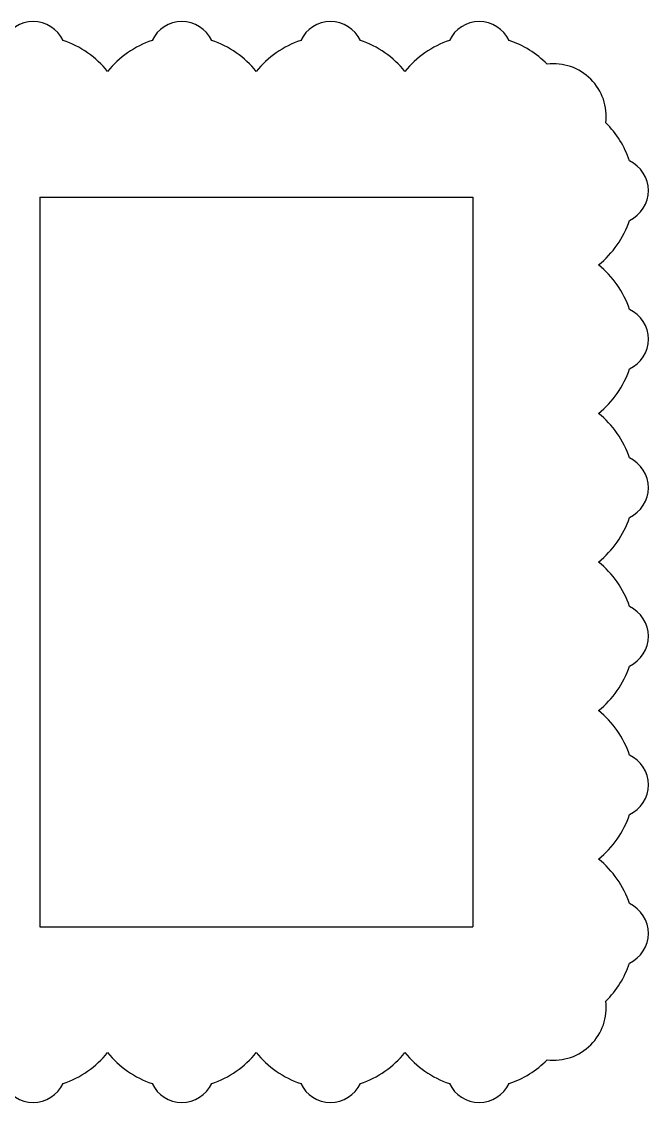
# Model space of a CAD drawing. Extents: x -1016 to -437, y -86 to 241.
# Drawn here: x -737.5 to -671, y -85.6 to 29.1 of the extents above; entities that cross this region are included whole.
import ezdxf

# ---------------------------------------------------------------- set-up
doc = ezdxf.new("R2010")
doc.units = 0
doc.layers.get('0').update_dxf_attribs({"linetype": 'CONTINUOUS'})

msp = doc.modelspace()

# ---------------------------------------------------------------- linework, layer by layer
for p, q in [((-735.545289, 10.507512), (-689.60836, 10.507512)), ((-735.545289, 10.507512), (-735.545289, -66.980668)), ((-689.60836, 10.507512), (-689.60836, -66.980668)), ((-735.545289, -66.980668), (-689.60836, -66.980668))]:
    msp.add_line(p, q)
for centre, radius, start, end in [((-736.240262, 25.655008), 3.493279, 25.2856, 154.7144), ((-720.464637, 25.655008), 3.493279, 25.2856, 154.7144), ((-704.689012, 25.655008), 3.493279, 25.2856, 154.7144), ((-688.913387, 25.655008), 3.493279, 25.2856, 154.7144), ((-736.240262, 17.579822), 10.075186, 38.47359, 71.729617), ((-720.464637, 17.579822), 10.075186, 108.270383, 141.52641), ((-720.464637, 17.579822), 10.075186, 38.47359, 71.729617), ((-704.689012, 17.579822), 10.075186, 108.270383, 141.52641), ((-704.689012, 17.579822), 10.075186, 38.47359, 71.729617), ((-688.913387, 17.579822), 10.075186, 108.270383, 141.52641), ((-688.913387, 17.579822), 10.075186, 44.409206, 71.729617), ((-681.025574, 19.090297), 5.582786, 352.895243, 97.104757), ((-682.536049, 11.202485), 10.075186, 18.270383, 45.590794), ((-674.460864, 11.202485), 3.493279, 295.2856, 64.7144), ((-682.536049, 11.202485), 10.075186, 308.47359, 341.729617), ((-682.536049, -4.573141), 10.075186, 18.270383, 51.52641), ((-674.460864, -4.573141), 3.493279, 295.2856, 64.7144), ((-682.536049, -4.573141), 10.075186, 308.47359, 341.729617), ((-682.536049, -20.348766), 10.075186, 18.270383, 51.52641), ((-674.460864, -20.348766), 3.493279, 295.2856, 64.7144), ((-682.536049, -20.348766), 10.075186, 308.47359, 341.729617), ((-682.536049, -36.124391), 10.075186, 18.270383, 51.52641), ((-674.460864, -36.124391), 3.493279, 295.2856, 64.7144), ((-682.536049, -36.124391), 10.075186, 308.47359, 341.729617), ((-682.536049, -51.900016), 10.075186, 18.270383, 51.52641), ((-674.460864, -51.900016), 3.493279, 295.2856, 64.7144), ((-682.536049, -51.900016), 10.075186, 308.47359, 341.729617), ((-682.536049, -67.675641), 10.075186, 18.270383, 51.52641), ((-674.460864, -67.675641), 3.493279, 295.2856, 64.7144), ((-682.536049, -67.675641), 10.075186, 314.409206, 341.729617), ((-681.025574, -75.563454), 5.582786, 262.895243, 7.104757), ((-736.240262, -74.052979), 10.075186, 288.270383, 321.52641), ((-720.464637, -74.052979), 10.075186, 218.47359, 251.729617), ((-720.464637, -74.052979), 10.075186, 288.270383, 321.52641), ((-704.689012, -74.052979), 10.075186, 218.47359, 251.729617), ((-704.689012, -74.052979), 10.075186, 288.270383, 321.52641), ((-688.913387, -74.052979), 10.075186, 218.47359, 251.729617), ((-688.913387, -74.052979), 10.075186, 288.270383, 315.590794), ((-736.240262, -82.128164), 3.493279, 205.2856, 334.7144), ((-720.464637, -82.128164), 3.493279, 205.2856, 334.7144), ((-704.689012, -82.128164), 3.493279, 205.2856, 334.7144), ((-688.913387, -82.128164), 3.493279, 205.2856, 334.7144)]:
    msp.add_arc(centre, radius, start, end)

doc.saveas('drawing.dxf')
